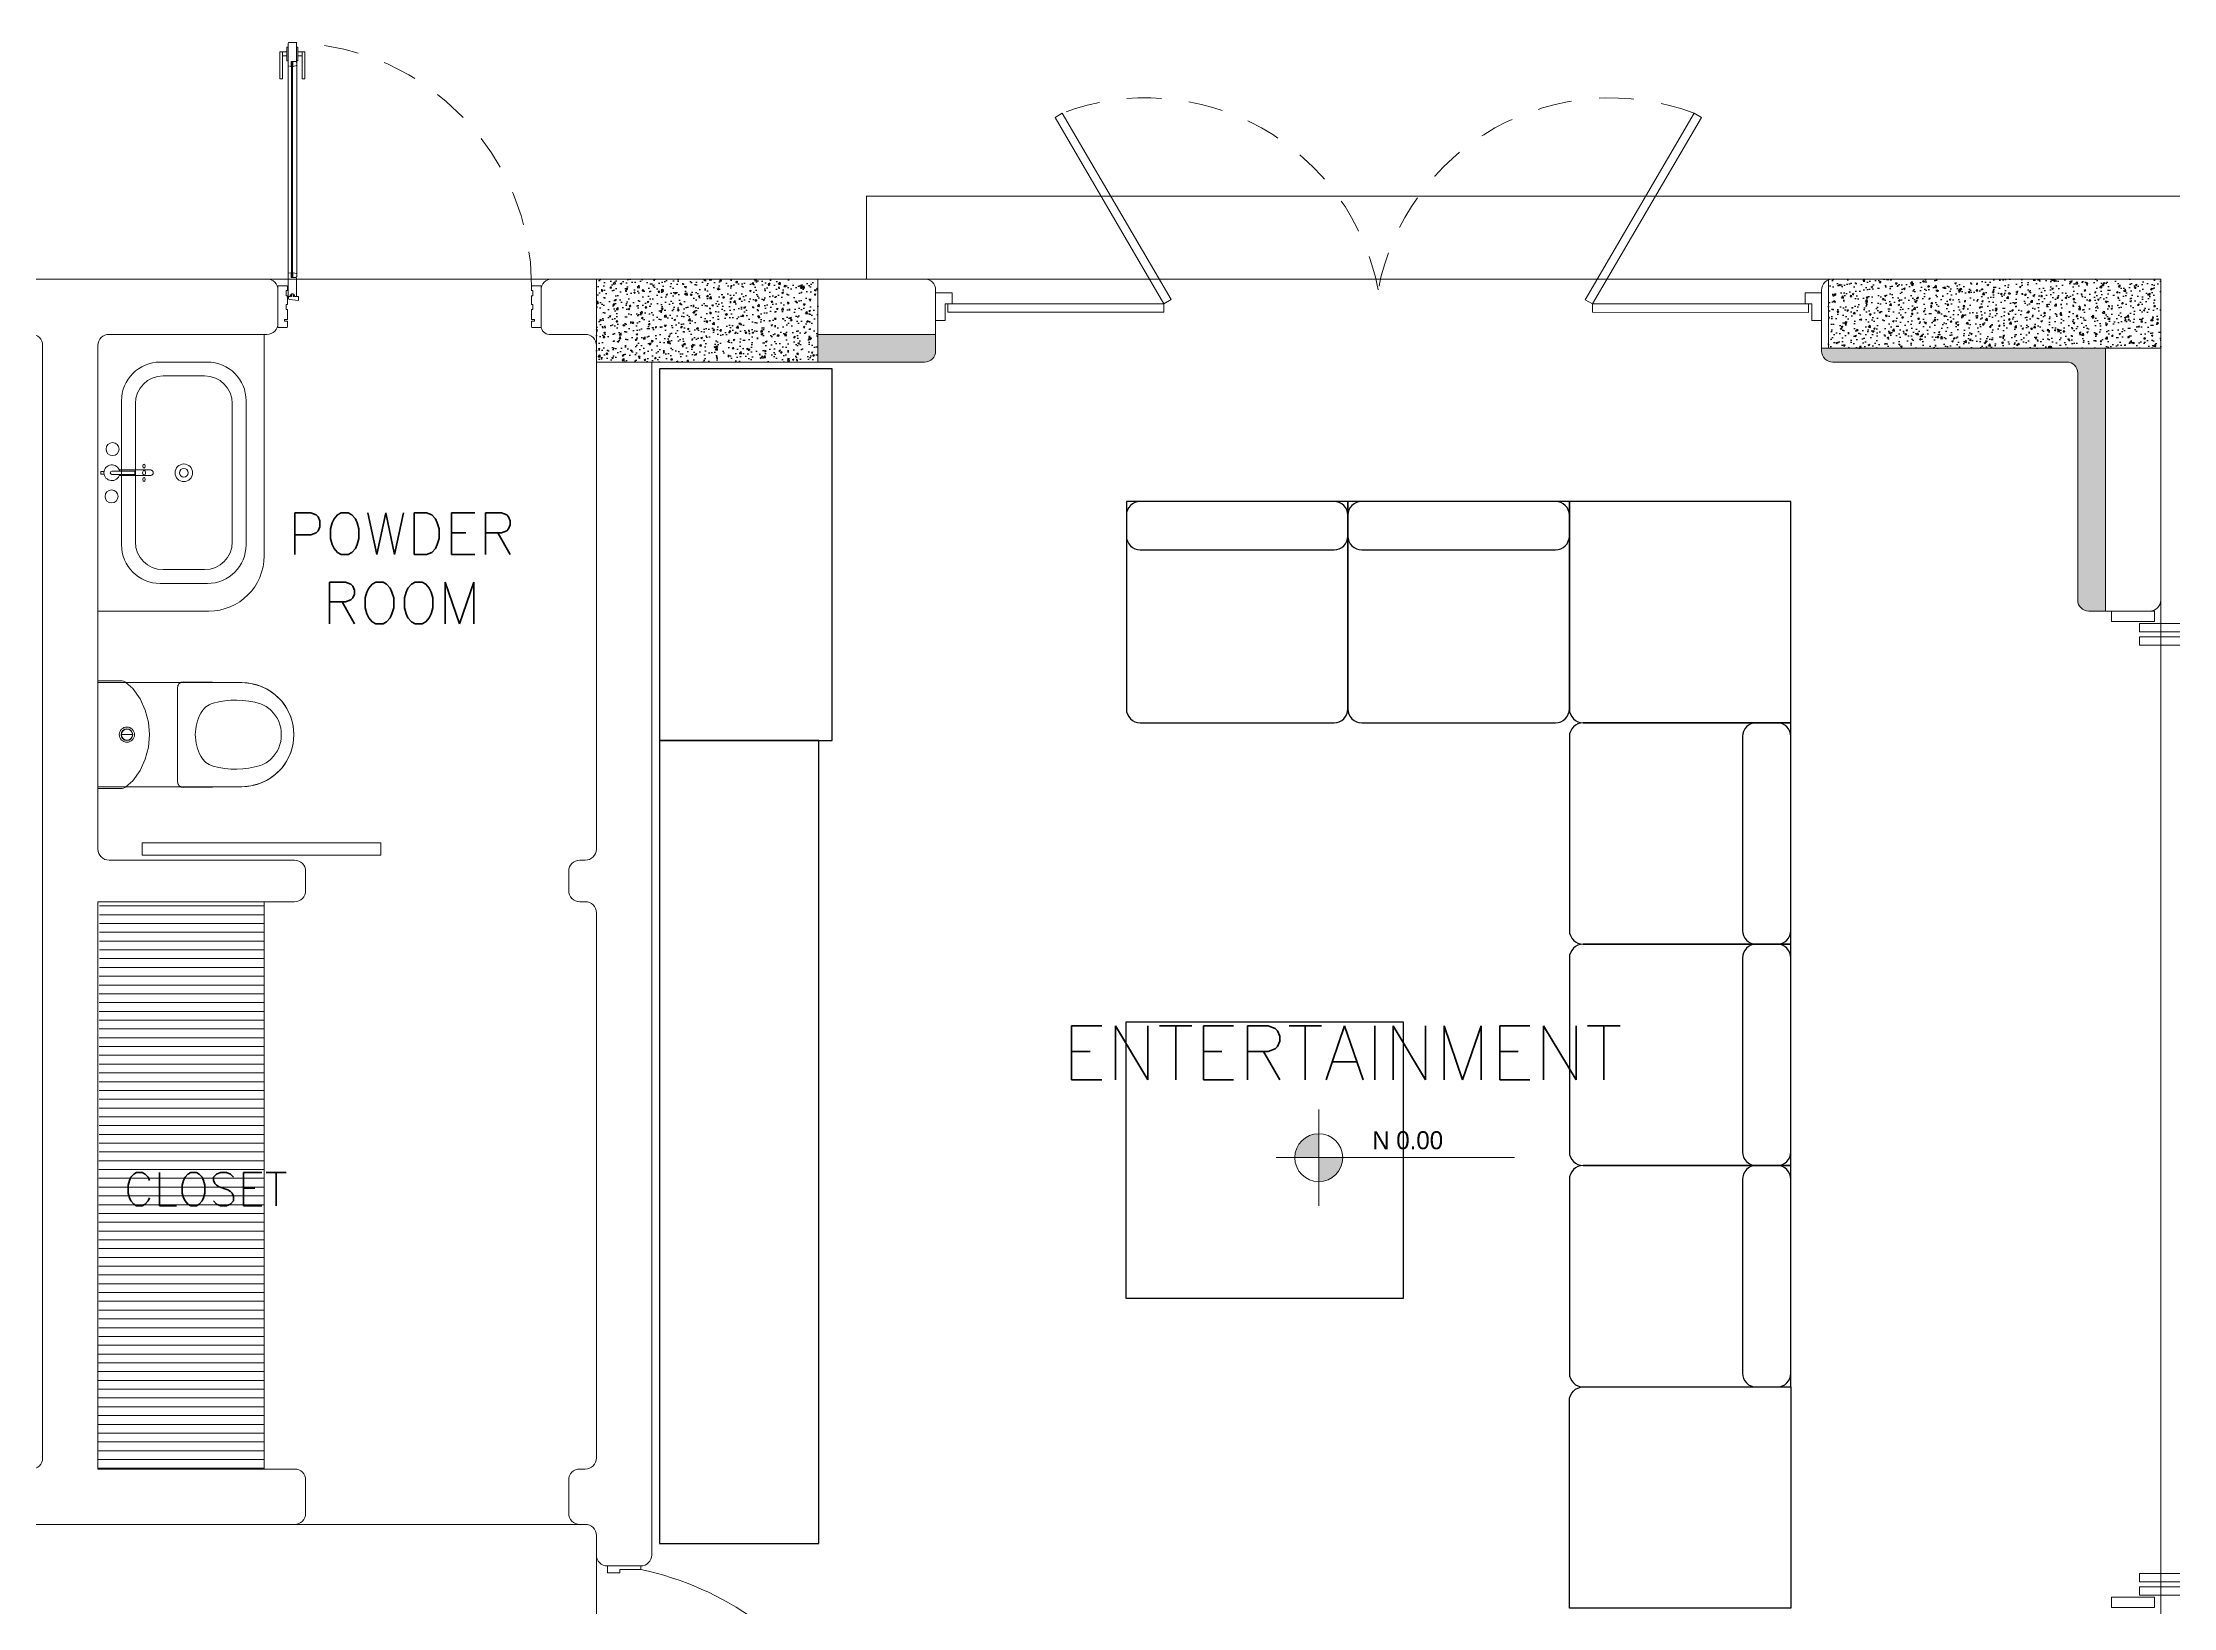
# Model space of a CAD drawing. Header units: metres. Extents: x -232 to 581, y 30 to 789.
# Drawn here: x 112.37 to 120.06, y 465.59 to 471.25 of the extents above; entities that cross this region are included whole.
import ezdxf

# ---------------------------------------------------------------- set-up
doc = ezdxf.new("R2010")
doc.units = ezdxf.units.M
doc.linetypes.add('DASHED', pattern=[0.75, 0.5, -0.25])
doc.linetypes.add('HIDDEN2', pattern=[0.1875, 0.125, -0.0625])
for name, color, linetype, lineweight in [('A-DOOR', 35, 'Continuous', 5), ('A-WALL', 250, 'Continuous', 20), ('baños', 140, 'Continuous', 0), ('closets', 253, 'Continuous', 0), ('Columnas', 7, 'Continuous', 18), ('cristales', 131, 'Continuous', 0), ('PROYECCION', 9, 'DASHED', 0), ('SE-2', 252, 'Continuous', 9), ('SE-2-MADERA', 36, 'Continuous', 9), ('textos', 7, 'Continuous', 0)]:
    doc.layers.add(name, color=color, linetype=linetype, lineweight=lineweight)
doc.layers.add('HATCH', color=8, linetype='Continuous')
doc.layers.add('MOBILIARIOS', color=252, linetype='Continuous')
doc.layers.add('PISO', color=7, linetype='Continuous', lineweight=5, true_color=0xe6e6e6)
doc.layers.add('RELLENO SECCION', color=8, linetype='Continuous', lineweight=0, transparency=0.4)
doc.styles.add('ESC100-2mm', font='arial.ttf', dxfattribs={"height": 0.15})
doc.styles.get("Standard").update_dxf_attribs({"font": 'arial.ttf'})
pattern_1 = [(50, (109.59505, -7.243447), (0.058299094, -0.005100507), [0.006096, -0.067056]), (355, (109.59505, -7.24345), (-0.011277895, 0.06113819), [0.0048768, -0.053644987]), (100.451445, (109.59991, -7.24387), (0.0470212, 0.05603768), [0.005180803, -0.056988878]), (46.1842, (109.59505, -7.22719), (0.086745293, -0.013453545), [0.009144, -0.100584]), (96.63556, (109.60228, -7.22831), (0.07596932, 0.07917636), [0.00777121, -0.085483395]), (351.18415, (109.59505, -7.22719), (0.07596932, 0.07917636), [0.00731519, -0.080467114]), (21, (109.60318, -7.231255), (0.048516605, -0.032724863), [0.006096, -0.067056]), (326, (109.60318, -7.231255), (0.01977665, 0.05894015), [0.0048768, -0.0536448]), (71.451445, (109.607223, -7.23398), (0.068293254, 0.026215286), [0.005180803, -0.05698878]), (37.5, (109.595052, -7.243447), (0.000988353, 0.0270576124), [0, -0.05299456, 0, -0.0544576, 0, -0.053848]), (7.5, (109.595052, -7.243447), (0.021382292, 0.032057784), [0, -0.03104896, 0, -0.05177536, 0, -0.0205232]), (327.5, (109.576927, -7.243447), (0.0433889905, -0.001833198), [0, -0.02032, 0, -0.0633984, 0, -0.0841248]), (317.5, (109.5688, -7.243447), (0.047401338, 0.008136477), [0, -0.026416, 0, -0.04210304, 0, -0.0597408])]

# ---------------------------------------------------------------- blocks, each defined once
blk = doc.blocks.new('A$C9daa110d')
at = {"layer": 'A-DOOR'}
for p, q in [((0, 0.1005), (0.06, 0.1005)), ((0, 0.1005), (0, 0.0005)), ((0.06, 0.0605), (0.06, 0.1005)), ((3.2, 0.1), (3.14, 0.1)), ((3.14, 0.06), (3.14, 0.1)), ((3.2, 0.1), (3.2, 0)), ((0.035, 0.0005), (0, 0.0005)), ((0.035, 0.0605), (0.035, 0.0005)), ((0.06, 0.0605), (0.035, 0.0605)), ((3.14, 0.06), (3.165, 0.06)), ((3.165, 0.06), (3.165, 0)), ((3.165, 0), (3.2, 0))]:
    blk.add_line(p, q, dxfattribs=at)
for points in [[(0.4314, 0.7341), (0.8247, 0.0604), (0.8509, 0.0757), (0.4576, 0.7494)], [(2.7658, 0.7337), (2.3723, 0.0601), (2.3462, 0.0754), (2.7397, 0.749)], [(0.0446, 0.0605), (0.8247, 0.0604), (0.8247, 0.0301), (0.0446, 0.0302)], [(3.1524, 0.06), (2.3723, 0.0601), (2.3723, 0.0298), (3.1524, 0.0297)]]:
    blk.add_lwpolyline(points, close=True, dxfattribs=at)
at = {"layer": 'A-DOOR', "linetype": 'HIDDEN2'}
for centre, start, end in [((0.76, -0.0488), 10.76134, 110.74881), ((2.437, -0.0491), 69.23247, 169.21994)]:
    blk.add_arc(centre, 0.8536, start, end, dxfattribs=at)
blk = doc.blocks.new('Caroma_ToiletSuites')
at = {"layer": 'baños'}
for p, q in [((-64.3, 696.7), (-94, 682.8)), ((-32.6, 705.1), (-64.3, 696.7)), ((0, 708), (-32.6, 705.1)), ((32.6, 705.1), (0, 708)), ((64.3, 696.7), (32.6, 705.1)), ((94, 682.8), (64.3, 696.7)), ((-144, 640.8), (-162.8, 614)), ((-120.8, 664), (-144, 640.8)), ((-94, 682.8), (-120.8, 664)), ((120.8, 664), (94, 682.8)), ((144, 640.8), (120.8, 664)), ((162.8, 614), (144, 640.8)), ((-185.1, 552.6), (-188, 520)), ((-176.7, 584.3), (-185.1, 552.6)), ((-162.8, 614), (-176.7, 584.3)), ((176.7, 584.3), (162.8, 614)), ((185.1, 552.6), (176.7, 584.3)), ((188, 520), (185.1, 552.6)), ((-188, 520), (-190.5, 308)), ((-188, 0), (-188, 520)), ((188, 520), (188, 0)), ((190.5, 308), (188, 520)), ((-190.5, 308), (-190.2, 304.5)), ((190.2, 304.5), (190.5, 308)), ((-190.2, 304.5), (-189.3, 301.2)), ((-189.3, 301.2), (-187.8, 298)), ((-187.8, 298), (-185.8, 295.1)), ((-185.8, 295.1), (-183.4, 292.7)), ((-183.4, 292.7), (-180.5, 290.7)), ((-180.5, 290.7), (-177.3, 289.2)), ((-177.3, 289.2), (-174, 288.3)), ((-174, 288.3), (-170.5, 288)), ((-170.5, 288), (170.5, 288)), ((170.5, 288), (174, 288.3)), ((174, 288.3), (177.3, 289.2)), ((177.3, 289.2), (180.5, 290.7)), ((180.5, 290.7), (183.4, 292.7)), ((183.4, 292.7), (185.8, 295.1)), ((185.8, 295.1), (187.8, 298)), ((187.8, 298), (189.3, 301.2)), ((189.3, 301.2), (190.2, 304.5)), ((-88.9, 171.3), (-130, 152.2)), ((-45.1, 183.1), (-88.9, 171.3)), ((0, 187), (-45.1, 183.1)), ((45.1, 183.1), (0, 187)), ((88.9, 171.3), (45.1, 183.1)), ((130, 152.2), (88.9, 171.3)), ((-194.6, 88.2), (-195, 83.5)), ((-195, 83.5), (-195, 0)), ((-193.4, 92.7), (-194.6, 88.2)), ((-191.4, 97), (-193.4, 92.7)), ((-188.7, 100.9), (-191.4, 97)), ((-167.1, 126.2), (-188.7, 100.9)), ((-130, 152.2), (-167.1, 126.2)), ((0, 85), (0, 125)), ((167.1, 126.2), (130, 152.2)), ((188.7, 100.9), (167.1, 126.2)), ((191.4, 97), (188.7, 100.9)), ((193.4, 92.7), (191.4, 97)), ((194.6, 88.2), (193.4, 92.7)), ((195, 83.5), (194.6, 88.2)), ((195, 0), (195, 83.5)), ((-195, 0), (195, 0)), ((188, 0), (-188, 0))]:
    blk.add_line(p, q, dxfattribs=at)
for centre, radius, start, end in [((0, 520), 188, 0, 180), ((-18.8, 556.1), 97.6, 134.33725, 160.9897), ((-2.7, 547.4), 115.2, 88.65652, 137.04039), ((2.7, 547.4), 115.2, 42.9609, 91.34146), ((18.8, 556.1), 97.6, 19.00998, 45.66427), ((183, 496.7), 307.9, 162.77131, 195.21432), ((-183, 496.7), 307.9, 344.7852, 17.22859), ((-36.1, 442.4), 82.4, 198.76304, 239.35819), ((36.1, 442.4), 82.4, 300.64117, 341.23514), ((2.9, 529.9), 177.9, 242.91598, 269.06591), ((-2.9, 529.9), 177.9, 270.93391, 297.08355), ((0, 105), 27.5, 0, 180), ((0, 105), 27.5, 180, 0), ((0, 105), 21, 0, 180), ((0, 105), 21, 180, 0), ((0, 105), 20, 0, 180), ((0, 105), 20, 180, 0)]:
    blk.add_arc(centre, radius, start, end, dxfattribs=at)
blk = doc.blocks.new('puerta 1.00')
at = {"layer": 'A-DOOR'}
for p, q in [((-0.15, -0.0125), (-0.9369, -0.3949)), ((-0.1376, -0.038), (-0.9245, -0.4204)), ((-0.1376, -0.038), (-0.15, -0.0125)), ((-0.8946, -0.3743), (-0.8996, -0.3641)), ((-0.8777, -0.3661), (-0.8826, -0.3559)), ((-0.9369, -0.3949), (-0.9245, -0.4204)), ((-0.8822, -0.3998), (-0.8772, -0.4101)), ((-0.8653, -0.3916), (-0.8603, -0.4018))]:
    blk.add_line(p, q, dxfattribs=at)
for points in [[(-0.08, 0), (-0.08, -0.025), (-0.125, -0.025), (-0.125, -0.0125), (-0.2, -0.0125), (-0.2, 0), (-0.08, 0)], [(-0.08, -0.95), (-0.08, -0.925), (-0.125, -0.925), (-0.125, -0.9375), (-0.2, -0.9375), (-0.2, -0.95), (-0.08, -0.95)]]:
    blk.add_lwpolyline(points, dxfattribs=at)
blk.add_arc((0.0366, 0.1602), 1.1229, 211.13358, 257.83427, dxfattribs=at)
for points in [[(-0.8982, -0.3642), (-0.9033, -0.3642), (-0.912, -0.3591), (-0.917, -0.3504), (-0.917, -0.3403), (-0.912, -0.3316), (-0.9033, -0.3265), (-0.8932, -0.3265), (-0.8844, -0.3316), (-0.8794, -0.3403), (-0.8794, -0.3504), (-0.8844, -0.3591), (-0.8932, -0.3642), (-0.8982, -0.3642)], [(-0.8617, -0.4394), (-0.8667, -0.4394), (-0.8754, -0.4344), (-0.8805, -0.4256), (-0.8805, -0.4156), (-0.8754, -0.4068), (-0.8667, -0.4018), (-0.8566, -0.4018), (-0.8479, -0.4068), (-0.8428, -0.4156), (-0.8428, -0.4257), (-0.8479, -0.4344), (-0.8566, -0.4394), (-0.8617, -0.4394)]]:
    blk.add_open_spline(points, degree=2, dxfattribs=at)
blk = doc.blocks.new('A$C19a6c55b')
at = {"layer": 'A-DOOR'}
for points in [[(0, 3.5625), (0.1554, 3.5625), (0.1554, 3.6), (0, 3.6)], [(0.1005, 3.5251), (1.0357, 3.5251), (1.0357, 3.5554), (0.1005, 3.5554)], [(0.1005, 3.4774), (1.0357, 3.4774), (1.0357, 3.5077), (0.1005, 3.5077)], [(0.1005, 0.1226), (1.0357, 0.1226), (1.0357, 0.0923), (0.1005, 0.0923)], [(0, 0.0375), (0.1554, 0.0375), (0.1554, 0), (0, 0)], [(0.1005, 0.0749), (1.0357, 0.0749), (1.0357, 0.0446), (0.1005, 0.0446)]]:
    blk.add_lwpolyline(points, close=True, dxfattribs=at)
blk = doc.blocks.new('Fenton Bead')
at = {"color": 7}
blk.add_lwpolyline([(2.1, 12.5, -0.341999), (0.2, 11), (0, 10.7), (0, 1), (1, 0), (18, 0), (18, 0.5), (14.7, 12.9, 0.339454), (13.2, 14), (4.1, 14, 0.341999)], format="xyb", close=True, dxfattribs=at)
blk = doc.blocks.new('A$C160d384d')
at = {"layer": 'baños'}
for p, q in [((0.2143, 0.8), (0.3843, 0.8)), ((0.2243, 0.75), (0.3743, 0.75)), ((0.0743, 0.14), (0.0743, 0.66)), ((0.1243, 0.15), (0.1243, 0.65)), ((0.4743, 0.65), (0.4743, 0.15)), ((0.5243, 0.66), (0.5243, 0.14)), ((0.3843, 0), (0.2143, 0)), ((0.3743, 0.05), (0.2243, 0.05))]:
    blk.add_line(p, q, dxfattribs=at)
at = {"layer": 'baños', "linetype": 'Continuous'}
for p, q in [((0.0005, 0.405, 0), (0, 0.4043, 0)), ((0, 0.4043, 0), (0, 0.3957, 0)), ((0, 0.3957, 0), (0.0005, 0.395, 0)), ((0.0114, 0.405, 0), (0.0005, 0.405, 0)), ((0.0005, 0.395, 0), (0.0114, 0.395, 0)), ((0.0395, 0.4062, 0), (0.0395, 0.4062, 0)), ((0.0395, 0.4062, 0), (0.1223, 0.4062, 0.0004)), ((0.0395, 0.3939, 0), (0.0395, 0.3939, 0)), ((0.0661, 0.4101, 0), (0.1804, 0.4101, 0)), ((0.1804, 0.39, 0), (0.0661, 0.39, 0)), ((0.1223, 0.4062, 0.0004), (0.1223, 0.3939, 0.0004))]:
    blk.add_line(p, q, dxfattribs=at)
at = {"layer": 'baños', "linetype": 'Continuous', "extrusion": (1.31781e-06, -1, -8.43443e-26)}
for p, q in [((0.1223, 0.3939, 0.0004), (0.0395, 0.3939, 0)), ((0.0395, 0.3939, 0), (0.1223, 0.3939, 0.0004))]:
    blk.add_line(p, q, dxfattribs=at)
at = {"layer": 'baños', "linetype": 'Continuous'}
for centre, radius in [((0.0422, 0.4857), 0.0237), ((0.2993, 0.4), 0.0317), ((0.2993, 0.4), 0.0159), ((0.0384, 0.3146), 0.0237)]:
    blk.add_circle(centre, radius, dxfattribs=at)
at = {"layer": 'baños'}
for centre, radius, start, end in [((0.2143, 0.66), 0.14, 90, 180), ((0.3843, 0.66), 0.14, 0, 90), ((0.2243, 0.65), 0.1, 90, 180), ((0.3743, 0.65), 0.1, 0, 90), ((0.2143, 0.14), 0.14, 180, 270), ((0.2243, 0.15), 0.1, 180, 270), ((0.3743, 0.15), 0.1, 270, 360), ((0.3843, 0.14), 0.14, 270, 0)]:
    blk.add_arc(centre, radius, start, end, dxfattribs=at)
at = {"layer": 'baños', "linetype": 'Continuous'}
for centre, radius, start, end in [((0.0395, 0.4), 0.0285, 12.564, 347.43156), ((0.0398, 0.3997, 0), 0.00653, 92.87142, 177.12872), ((0.0398, 0.4004, 0), 0.00653, 182.87143, 267.12873), ((0.1786, 0.4001, 0), 0.0101, 359.56446, 79.38936), ((0.1786, 0.4, 0), 0.0101, 280.61079, 0.43569)]:
    blk.add_arc(centre, radius, start, end, dxfattribs=at)
at = {"layer": 'baños', "linetype": 'Continuous', "extrusion": (3.61622e-27, 8.43443e-26, -1)}
for centre, major_axis, ratio in [((0.1558, 0.4), (0, -0.0085), 0.599546), ((0.1557, 0.424), (0.00005, -0.0075), 0.581577), ((0.1558, 0.376), (0.00005, -0.0075), 0.581577)]:
    blk.add_ellipse(centre, major_axis=major_axis, ratio=ratio, dxfattribs=at)
at = {"layer": 'baños', "linetype": 'Continuous', "flags": 8}
for tag, p in [('TRADENAME', (0.1887, 0.4, 0)), ('MODELNUMBER', (0.1887, 0.4, 0)), ('MATERIAL', (0.1888, 0.4, 0)), ('PRODUCT', (0.1888, 0.4, 0))]:
    blk.add_attdef(tag, p, '', height=0.0000254, rotation=270.00008, dxfattribs=at)
at = {"layer": 'baños', "linetype": 'Continuous'}
for tag, p in [('MATERIAL', (0.299, 0.3999)), ('PRODUCT', (0.299, 0.3999)), ('TRADENAME', (0.2991, 0.3999)), ('MODELNUMBER', (0.2991, 0.3999))]:
    blk.add_attdef(tag, p, '', height=0.0000254, rotation=90.00008, dxfattribs=at)
blk = doc.blocks.new('20.03.2026 LN 09 PRIMER NIVEL ARQ')
at = {"layer": 'closets', "transparency": 33554687}
h = blk.add_hatch(dxfattribs=at)
h.set_pattern_fill('LINE', color=1, scale=0.01, angle=180)
h.set_pattern_definition([(180, (-327.38041, -2866.417688), (-4e-18, -0.03175), [])])
h.paths.add_polyline_path([(8.7693, -44.7432), (8.7656, -46.7932), (9.364, -46.7932), (9.364, -44.7432)])
at = {"layer": 'HATCH'}
h = blk.add_hatch(dxfattribs=at)
h.set_pattern_fill('AR-CONC', color=1, scale=0.00032)
h.set_pattern_definition(pattern_1)
h.paths.add_polyline_path([(10.564, -42.4932), (10.564, -42.7932), (11.364, -42.7932), (11.364, -42.4932)])
h = blk.add_hatch(dxfattribs=at)
h.set_pattern_fill('AR-CONC', color=1, scale=0.00032)
h.set_pattern_definition(pattern_1)
h.paths.add_polyline_path([(15.0135, -42.4932), (15.014, -42.7432), (15.964, -42.7432), (16.214, -42.7432), (16.214, -42.4932)])
at = {"layer": 'RELLENO SECCION'}
h = blk.add_hatch(color=1, dxfattribs=at)
h.dxf.hatch_style = 1
h.paths.add_polyline_path([(11.364, -42.6932), (11.364, -42.7932), (11.749, -42.7932, 0.414214), (11.789, -42.7532), (11.789, -42.6932)])
h = blk.add_hatch(color=1, dxfattribs=at)
h.dxf.hatch_style = 1
edge = h.paths.add_edge_path()
edge.add_line((15.014, -42.7432), (14.989, -42.7432))
edge.add_line((14.989, -42.7432), (14.989, -42.7532))
edge.add_arc((15.029, -42.7532), 0.04, 180, 270)
edge.add_line((15.029, -42.7932), (15.874, -42.7932))
edge.add_arc((15.874, -42.8332), 0.04, 0, 90, ccw=False)
edge.add_line((15.914, -42.8332), (15.914, -43.6532))
edge.add_arc((15.954, -43.6532), 0.04, 180, 270)
edge.add_line((15.954, -43.6932), (16.014, -43.6932))
edge.add_line((16.014, -43.6932), (16.014, -42.7432))
edge.add_line((16.014, -42.7432), (15.964, -42.7432))
edge.add_line((15.964, -42.7432), (15.014, -42.7432))
at = {"layer": 'textos', "transparency": 33554534}
h = blk.add_hatch(color=1, dxfattribs=at)
h.dxf.hatch_style = 1
h.paths.add_polyline_path([(13.1729, -45.5813, 0.414214), (13.0863, -45.6679), (13.1729, -45.6679)])
h.paths.add_polyline_path([(13.2594, -45.6679), (13.1729, -45.6679), (13.1729, -45.7544, 0.414214)])
at = {"layer": 'A-DOOR', "color": 1}
for points in [[(9.4669, -41.7118), (9.4669, -42.4832), (9.4629, -42.4832), (9.4629, -41.7118)], [(8.9237, -44.5306), (9.7856, -44.5306), (9.7856, -44.575), (8.9237, -44.575)]]:
    blk.add_lwpolyline(points, close=True, dxfattribs=at)
at = {"layer": 'A-WALL', "color": 1}
for p, q in [((7.654, -42.4932), (9.374, -42.4932)), ((9.414, -42.6532), (9.414, -42.5332)), ((10.364, -42.6632), (10.364, -42.5332)), ((10.404, -42.4932), (11.749, -42.4932)), ((11.789, -42.5332), (11.789, -42.7532)), ((15.029, -42.4932), (16.1435, -42.4932)), ((16.214, -42.5632), (16.214, -43.6532)), ((8.804, -42.6932), (9.374, -42.6932)), ((10.394, -42.6932), (10.394, -42.6932)), ((10.394, -42.6932), (10.524, -42.6932)), ((11.364, -42.6932), (11.789, -42.6932)), ((8.564, -42.7332), (8.564, -46.7532)), ((8.764, -44.5532), (8.764, -42.7332)), ((10.564, -42.7332), (10.564, -44.5532)), ((16.014, -42.7432), (16.014, -43.6932)), ((10.764, -42.7932), (10.764, -47.1032)), ((11.364, -42.7932), (11.749, -42.7932)), ((15.914, -43.6532), (15.914, -42.8332)), ((15.954, -43.6932), (16.174, -43.6932)), ((8.804, -44.5932), (9.474, -44.5932)), ((10.494, -44.5932), (10.494, -44.5932)), ((10.524, -44.5932), (10.504, -44.5932)), ((9.514, -44.6332), (9.514, -44.7032)), ((10.464, -44.6332), (10.464, -44.7032)), ((8.764, -44.7432), (9.474, -44.7432)), ((8.764, -46.7932), (8.764, -44.7432)), ((10.494, -44.7432), (10.494, -44.7432)), ((10.504, -44.7432), (10.524, -44.7432)), ((10.564, -44.7832), (10.564, -46.7532)), ((9.474, -46.7932), (8.764, -46.7932)), ((9.514, -46.8332), (9.514, -46.9532)), ((10.464, -46.8332), (10.464, -46.9532)), ((10.504, -46.7932), (10.524, -46.7932)), ((9.474, -46.9932), (5.654, -46.9932)), ((10.504, -46.9932), (10.524, -46.9932)), ((10.564, -47.0332), (10.564, -47.1032)), ((10.724, -47.1432), (10.604, -47.1432))]:
    blk.add_line(p, q, dxfattribs=at)
at = {"layer": 'A-WALL', "color": 1, "transparency": 33554684}
for p, q in [((14.989, -42.7532), (14.989, -42.5332)), ((15.014, -42.7432), (14.989, -42.7432)), ((15.029, -42.7932), (15.874, -42.7932))]:
    blk.add_line(p, q, dxfattribs=at)
at = {"layer": 'A-WALL', "color": 1}
for centre, radius, start, end in [((9.374, -42.5332), 0.04, 0, 90), ((10.404, -42.5332), 0.04, 90, 180), ((11.749, -42.5332), 0.04, 0, 90), ((15.029, -42.5332), 0.04, 90, 180), ((8.524, -42.7332), 0.04, 0, 90), ((8.804, -42.7332), 0.04, 90, 180), ((9.374, -42.6532), 0.04, 270, 0), ((10.394, -42.6632), 0.03, 180, 270), ((10.524, -42.7332), 0.04, 360, 90), ((11.749, -42.7532), 0.04, 270, 0), ((15.874, -42.8332), 0.04, 0, 90), ((15.954, -43.6532), 0.04, 180, 270), ((16.174, -43.6532), 0.04, 270, 0), ((8.804, -44.5532), 0.04, 180, 270), ((10.524, -44.5532), 0.04, 270, 360), ((9.474, -44.6332), 0.04, 0, 90), ((10.504, -44.6332), 0.04, 90, 180), ((9.474, -44.7032), 0.04, 270, 0), ((10.504, -44.7032), 0.04, 180, 270), ((10.524, -44.7832), 0.04, 0, 90), ((8.524, -46.7532), 0.04, 270, 0), ((10.524, -46.7532), 0.04, 270, 0), ((9.474, -46.8332), 0.04, 0, 90), ((10.504, -46.8332), 0.04, 90, 180), ((9.474, -46.9532), 0.04, 270, 0), ((10.504, -46.9532), 0.04, 180, 270), ((10.524, -47.0332), 0.04, 0, 90), ((10.604, -47.1032), 0.04, 180, 270), ((10.724, -47.1032), 0.04, 270, 0)]:
    blk.add_arc(centre, radius, start, end, dxfattribs=at)
at = {"layer": 'A-WALL', "color": 1, "transparency": 33554684}
blk.add_arc((15.029, -42.7532), 0.04, 180, 270, dxfattribs=at)
at = {"layer": 'baños', "color": 1}
for p, q in [((9.364, -43.4932), (9.364, -42.6932)), ((9.164, -43.6932), (8.764, -43.6932))]:
    blk.add_line(p, q, dxfattribs=at)
blk.add_arc((9.164, -43.4932), 0.2, 270, 0, dxfattribs=at)
at = {"layer": 'closets', "color": 1, "transparency": 33554687}
blk.add_line((9.364, -46.7932), (9.364, -44.7432), dxfattribs=at)
at = {"layer": 'Columnas', "color": 1}
for points in [[(10.564, -42.4932), (10.564, -42.7932), (11.364, -42.7932), (11.364, -42.4932)], [(15.0135, -42.4932), (16.214, -42.4932), (16.214, -42.7432), (15.964, -42.7432), (15.964, -42.7432), (15.014, -42.7432)]]:
    blk.add_lwpolyline(points, close=True, dxfattribs=at)
at = {"layer": 'cristales', "color": 1, "const_width": 0.004}
blk.add_lwpolyline([(9.4649, -41.7228), (9.4649, -42.4722)], dxfattribs=at)
at = {"layer": 'MOBILIARIOS', "color": 1}
for points in [[(11.4152, -44.161), (11.4152, -42.818), (10.7922, -42.818), (10.7922, -44.161)], [(11.3669, -47.0625), (11.3669, -44.161), (10.7922, -44.161), (10.7922, -47.0625)], [(12.4776, -45.1775), (13.4776, -45.1775), (13.4776, -46.1775), (12.4776, -46.1775)]]:
    blk.add_lwpolyline(points, close=True, dxfattribs=at)
for points in [[(13.2779, -43.2967), (12.4779, -43.2967), (12.4779, -44.0467, 0.414214), (12.5279, -44.0967), (13.2279, -44.0967, 0.414214), (13.2779, -44.0467)], [(13.2279, -43.2967), (12.5279, -43.2967, 0.414214), (12.4779, -43.3467), (12.4779, -43.4217, 0.414214), (12.5279, -43.4717), (13.2279, -43.4717, 0.414214), (13.2779, -43.4217), (13.2779, -43.3467, 0.414214)], [(14.0279, -43.2967), (13.3279, -43.2967, 0.414214), (13.2779, -43.3467), (13.2779, -43.4217, 0.414214), (13.3279, -43.4717), (14.0279, -43.4717, 0.414214), (14.0779, -43.4217), (14.0779, -43.3467, 0.414214)], [(14.0779, -43.2967), (13.2779, -43.2967), (13.2779, -44.0467, 0.414214), (13.3279, -44.0967), (14.0279, -44.0967, 0.414214), (14.0779, -44.0467)], [(14.8779, -43.2967), (14.0779, -43.2967), (14.0779, -44.0467, 0.414214), (14.1279, -44.0967), (14.8779, -44.0967)], [(14.8779, -44.8967), (14.8779, -44.0967), (14.1279, -44.0967, 0.414214), (14.0779, -44.1467), (14.0779, -44.8467, 0.414214), (14.1279, -44.8967)], [(14.8779, -44.8467), (14.8779, -44.1467, 0.414214), (14.8279, -44.0967), (14.7529, -44.0967, 0.414214), (14.7029, -44.1467), (14.7029, -44.8467, 0.414214), (14.7529, -44.8967), (14.8279, -44.8967, 0.414214)], [(14.8779, -45.6967), (14.8779, -44.8967), (14.1279, -44.8967, 0.414214), (14.0779, -44.9467), (14.0779, -45.6467, 0.414214), (14.1279, -45.6967)], [(14.8779, -45.6467), (14.8779, -44.9467, 0.414214), (14.8279, -44.8967), (14.7529, -44.8967, 0.414214), (14.7029, -44.9467), (14.7029, -45.6467, 0.414214), (14.7529, -45.6967), (14.8279, -45.6967, 0.414214)], [(14.8779, -46.4967), (14.8779, -45.6967), (14.1279, -45.6967, 0.414214), (14.0779, -45.7467), (14.0779, -46.4467, 0.414214), (14.1279, -46.4967)], [(14.8779, -46.4467), (14.8779, -45.7467, 0.414214), (14.8279, -45.6967), (14.7529, -45.6967, 0.414214), (14.7029, -45.7467), (14.7029, -46.4467, 0.414214), (14.7529, -46.4967), (14.8279, -46.4967, 0.414214)], [(14.8779, -47.2963), (14.0779, -47.2963), (14.0779, -46.5467, -0.414214), (14.1279, -46.4967), (14.8779, -46.4967)]]:
    blk.add_lwpolyline(points, format="xyb", close=True, dxfattribs=at)
at = {"layer": 'PISO', "color": 1}
for p, q in [((11.5386, -42.1932), (21.414, -42.1932)), ((11.539, -42.4932), (11.539, -42.1932)), ((9.374, -42.4932), (10.404, -42.4932)), ((11.749, -42.4932), (15.029, -42.4932)), ((9.474, -46.9932), (10.504, -46.9932)), ((10.564, -47.1032), (10.564, -48.1332))]:
    blk.add_line(p, q, dxfattribs=at)
at = {"layer": 'PISO', "color": 1, "transparency": 33554687}
blk.add_line((16.214, -47.3332), (16.214, -43.6532), dxfattribs=at)
at = {"layer": 'PROYECCION', "color": 1, "linetype": 'HIDDEN2'}
blk.add_arc((9.4468, -42.5214), 0.8832, 0.10996, 87.88624, dxfattribs=at)
at = {"layer": 'SE-2-MADERA', "color": 1}
for p, q in [((9.4459, -41.672), (9.4211, -41.672)), ((9.4308, -41.687), (9.4459, -41.687)), ((9.4459, -41.6918), (9.4459, -41.672)), ((9.4524, -41.6388), (9.4509, -41.6403)), ((9.4509, -41.6403), (9.4509, -41.7209)), ((9.4794, -41.6388), (9.4524, -41.6388)), ((9.4619, -41.7243), (9.4619, -41.7068)), ((9.4619, -41.7068), (9.4794, -41.7068)), ((9.4649, -41.7068), (9.4649, -41.7118)), ((9.4649, -41.7068), (9.4649, -41.7118)), ((9.4809, -41.6403), (9.4794, -41.6388)), ((9.4794, -41.7068), (9.4809, -41.7053)), ((9.4809, -41.7053), (9.4809, -41.6403)), ((9.4859, -41.6918), (9.4859, -41.672)), ((9.4859, -41.672), (9.5106, -41.672)), ((9.501, -41.687), (9.4859, -41.687)), ((9.4509, -41.7209), (9.4523, -41.7228)), ((9.4509, -41.7209), (9.4509, -42.474)), ((9.4523, -41.7228), (9.4604, -41.7248)), ((9.4604, -41.7248), (9.4614, -41.7248)), ((9.4614, -41.7248), (9.4619, -41.7243)), ((9.4629, -41.7118), (9.4669, -41.7178)), ((9.4669, -41.7118), (9.4629, -41.7178)), ((9.4819, -42.4749), (9.4819, -41.72)), ((9.4509, -42.474), (9.4523, -42.4722)), ((9.4509, -42.5547), (9.4509, -42.474)), ((9.4523, -42.4722), (9.4604, -42.4702)), ((9.4604, -42.4702), (9.4614, -42.4702)), ((9.4614, -42.4702), (9.4619, -42.4707)), ((9.4619, -42.4707), (9.4619, -42.4882)), ((9.4629, -42.4832), (9.4669, -42.4772)), ((9.4669, -42.4832), (9.4629, -42.4772)), ((9.414, -42.6682), (9.414, -42.5182)), ((9.414, -42.5182), (9.4465, -42.5182)), ((9.448, -42.5347), (9.444, -42.5347)), ((9.444, -42.5347), (9.444, -42.5537)), ((9.444, -42.5537), (9.448, -42.5537)), ((9.4465, -42.5182), (9.448, -42.5197)), ((9.448, -42.5197), (9.448, -42.5347)), ((9.448, -42.5537), (9.448, -42.5847)), ((9.4524, -42.5562), (9.4509, -42.5547)), ((9.4606, -42.5502), (9.4579, -42.5502)), ((9.4579, -42.5502), (9.4579, -42.5562)), ((9.4606, -42.5562), (9.4606, -42.5502)), ((9.4619, -42.4882), (9.4794, -42.4882)), ((9.4689, -42.5462), (9.4629, -42.5462)), ((9.4629, -42.5462), (9.4629, -42.5562)), ((9.4649, -42.4882), (9.4649, -42.4832)), ((9.4649, -42.4882), (9.4649, -42.4832)), ((9.4689, -42.5562), (9.4689, -42.5462)), ((9.4736, -42.5502), (9.4709, -42.5502)), ((9.4709, -42.5502), (9.4709, -42.5562)), ((9.4736, -42.5562), (9.4736, -42.5502)), ((9.4794, -42.4882), (9.4809, -42.4897)), ((9.4809, -42.5547), (9.4794, -42.5562)), ((9.4809, -42.4897), (9.4809, -42.5547)), ((10.3315, -42.5182), (10.33, -42.5197)), ((10.33, -42.5197), (10.33, -42.5347)), ((10.33, -42.5347), (10.334, -42.5347)), ((10.33, -42.5537), (10.33, -42.5847)), ((10.334, -42.5537), (10.33, -42.5537)), ((10.364, -42.5182), (10.3315, -42.5182)), ((10.334, -42.5347), (10.334, -42.5537)), ((10.364, -42.6682), (10.364, -42.5182)), ((9.448, -42.5847), (9.444, -42.5847)), ((9.444, -42.5847), (9.444, -42.6037)), ((9.444, -42.6037), (9.448, -42.6037)), ((9.448, -42.6037), (9.448, -42.6392)), ((9.4579, -42.5562), (9.4524, -42.5562)), ((9.4524, -42.5639), (9.4524, -42.5562)), ((9.4884, -42.5712), (9.4552, -42.5669)), ((9.4629, -42.5562), (9.4606, -42.5562)), ((9.4709, -42.5562), (9.4689, -42.5562)), ((9.4794, -42.5562), (9.4736, -42.5562)), ((9.4794, -42.5562), (9.4884, -42.5562)), ((9.4884, -42.5562), (9.4884, -42.5712)), ((10.33, -42.5847), (10.334, -42.5847)), ((10.334, -42.6037), (10.33, -42.6037)), ((10.33, -42.6037), (10.33, -42.6392)), ((10.334, -42.5847), (10.334, -42.6037)), ((9.4465, -42.6682), (9.414, -42.6682)), ((9.448, -42.6392), (9.438, -42.6392)), ((9.438, -42.6392), (9.438, -42.6452)), ((9.438, -42.6452), (9.448, -42.6452)), ((9.448, -42.6667), (9.4465, -42.6682)), ((9.448, -42.6452), (9.448, -42.6667)), ((10.33, -42.6392), (10.34, -42.6392)), ((10.34, -42.6452), (10.33, -42.6452)), ((10.33, -42.6452), (10.33, -42.6667)), ((10.33, -42.6667), (10.3315, -42.6682)), ((10.3315, -42.6682), (10.364, -42.6682)), ((10.34, -42.6392), (10.34, -42.6452))]:
    blk.add_line(p, q, dxfattribs=at)
for points in [[(9.4211, -41.672), (9.4308, -41.672), (9.4308, -41.7693), (9.4211, -41.7693)], [(9.4509, -41.6548), (9.4509, -41.7042), (9.4459, -41.7042), (9.4459, -41.6548)], [(9.4809, -41.6548), (9.4809, -41.7042), (9.4859, -41.7042), (9.4859, -41.6548)], [(9.5106, -41.672), (9.501, -41.672), (9.501, -41.7693), (9.5106, -41.7693)], [(9.4619, -41.7243), (9.4619, -41.7123), (9.4629, -41.7123), (9.4629, -41.7243)], [(9.4629, -41.7118), (9.4629, -41.7178), (9.4669, -41.7178), (9.4669, -41.7118)], [(9.4629, -41.7118), (9.4629, -42.4832), (9.4669, -42.4832), (9.4669, -41.7118)], [(9.4629, -41.7178), (9.4629, -41.7228), (9.4669, -41.7228), (9.4669, -41.7178)], [(9.4669, -41.7243), (9.4669, -41.7123), (9.4679, -41.7123), (9.4679, -41.7243)], [(9.4619, -42.4707), (9.4619, -42.4827), (9.4629, -42.4827), (9.4629, -42.4707)], [(9.4629, -42.4772), (9.4629, -42.4722), (9.4669, -42.4722), (9.4669, -42.4772)], [(9.4629, -42.4832), (9.4629, -42.4772), (9.4669, -42.4772), (9.4669, -42.4832)], [(9.4669, -42.4707), (9.4669, -42.4827), (9.4679, -42.4827), (9.4679, -42.4707)], [(9.4649, -42.4882), (9.4649, -42.4832), (9.4649, -42.4832), (9.4649, -42.4882)]]:
    blk.add_lwpolyline(points, close=True, dxfattribs=at)
blk.add_lwpolyline([(9.4804, -41.7089, -0.341999), (9.4789, -41.707), (9.4785, -41.7068), (9.4689, -41.7068), (9.4679, -41.7078), (9.4679, -41.7248), (9.4684, -41.7248), (9.4808, -41.7215, 0.339454), (9.4819, -41.72), (9.4819, -41.7109, 0.341999)], format="xyb", close=True, dxfattribs=at)
blk.add_arc((9.4554, -42.5639), 0.003, 179.99852, 265.71088, dxfattribs=at)
at = {"layer": 'textos', "color": 1}
for p, q in [((13.1729, -45.4939), (13.1729, -45.8419)), ((13.0191, -45.6679), (13.8799, -45.6679))]:
    blk.add_line(p, q, dxfattribs=at)
blk.add_circle((13.1729, -45.6679), 0.0865, dxfattribs=at)
at = {"color": 1}
blk.add_blockref('A$C9daa110d', (11.789, -42.6432), dxfattribs=at)
ref = blk.add_blockref('A$C160d384d', (8.7746, -43.5932), dxfattribs=at)
ref.add_attrib('MATERIAL', 'VITREOUS CHINA', (9.0736, -43.1933), dxfattribs={"layer": 'baños', "linetype": 'Continuous', "height": 0.0000254, "rotation": 90.00008})
ref.add_attrib('PRODUCT', 'BATHROOM SINK', (9.0736, -43.1933), dxfattribs={"layer": 'baños', "linetype": 'Continuous', "height": 0.0000254, "rotation": 90.00008})
ref.add_attrib('TRADENAME', 'VOX', (9.0737, -43.1933), dxfattribs={"layer": 'baños', "linetype": 'Continuous', "height": 0.0000254, "rotation": 90.00008})
ref.add_attrib('MODELNUMBER', 'K-5373', (9.0737, -43.1933), dxfattribs={"layer": 'baños', "linetype": 'Continuous', "height": 0.0000254, "rotation": 90.00008})
ref.add_attrib('MATERIAL', 'BRASS', (8.9634, -43.1931, 0), dxfattribs={"layer": 'baños', "linetype": 'Continuous', "height": 0.0000254, "rotation": 270.00008})
ref.add_attrib('PRODUCT', 'FAUCETS', (8.9633, -43.1931, 0), dxfattribs={"layer": 'baños', "linetype": 'Continuous', "height": 0.0000254, "rotation": 270.00008})
ref.add_attrib('TRADENAME', 'PURIST', (8.9633, -43.1931, 0), dxfattribs={"layer": 'baños', "linetype": 'Continuous', "height": 0.0000254, "rotation": 270.00008})
ref.add_attrib('MODELNUMBER', 'K-14404-4A', (8.9632, -43.1931, 0), dxfattribs={"layer": 'baños', "linetype": 'Continuous', "height": 0.0000254, "rotation": 270.00008})
at = {"layer": 'A-DOOR', "color": 1, "rotation": 180}
blk.add_blockref('puerta 1.00', (10.524, -48.0932), dxfattribs=at)
at = {"layer": 'baños', "color": 1, "xscale": -0.000999999934791, "yscale": 0.000999999934791, "rotation": 270}
blk.add_blockref('Caroma_ToiletSuites', (8.7635, -44.1395), dxfattribs=at)
at = {"layer": 'SE-2', "color": 1, "xscale": -1, "rotation": 180}
blk.add_blockref('A$C19a6c55b', (16.0363, -43.6932), dxfattribs=at)
at = {"layer": 'SE-2-MADERA', "color": 1, "xscale": -0.001000000023175567, "yscale": 0.001000000023175567, "zscale": 0.001000000023175567, "rotation": 270}
blk.add_blockref('Fenton Bead', (9.4679, -42.4882), dxfattribs=at)
at = {"layer": 'baños', "color": 1, "linetype": 'Continuous'}
for tag, p in [('MODELNUMBER', (-12.0611, -62.0707)), ('MATERIAL', (-12.0611, -62.0709)), ('PRODUCT', (-12.0611, -62.0708)), ('TRADENAME', (-12.0611, -62.0708))]:
    blk.add_attdef(tag, p, '', height=0.0000254, rotation=359.99992, dxfattribs=at)
at = {"layer": 'textos', "color": 1}
for s, insert, char_height, width, attachment_point in [('\\pxqc;{\\Fromans|c0;POWDER\\PROOM}', (11.5651, -43.7385), 0.15, 3.408577, 9), ('{\\Fromans|c0; ENTERTAINMENT}', (12.113, -45.3867), 0.195, 3.404877, 7), ('\\pxqc;{\\Fromans|c0;\\H0.8x;CLOSET\\H1.25x; }', (10.8554, -45.8416), 0.15, 3.404877, 9)]:
    blk.add_mtext(s, dxfattribs=dict(at, insert=insert, char_height=char_height, width=width, attachment_point=attachment_point))
at = {"layer": 'textos', "color": 1, "insert": (13.3658, -45.5725), "char_height": 0.065, "attachment_point": 1, "style": 'ESC100-2mm'}
blk.add_mtext_dynamic_manual_height_columns('{\\Ftxt|c0;N 0.00}', width=2.216942, gutter_width=0.5, heights=[0], dxfattribs=at)

msp = doc.modelspace()

# ---------------------------------------------------------------- block references
at = {"color": 1}
msp.add_blockref('20.03.2026 LN 09 PRIMER NIVEL ARQ', (103.8018, 512.8845), dxfattribs=at)

doc.saveas('drawing.dxf')
